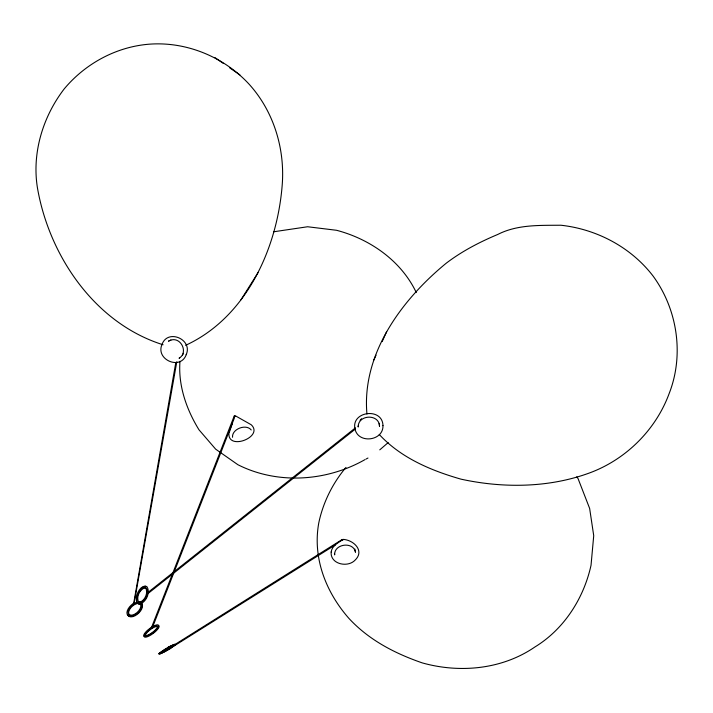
<?xml version="1.0" encoding="UTF-8"?>
<svg xmlns="http://www.w3.org/2000/svg" width="713" height="713" viewBox="0 0 713 713"><rect width="100%" height="100%" fill="white"/><g stroke="black" fill="none" stroke-linecap="round" stroke-linejoin="round"><path stroke-width="1.07" d="M179.979 361.259C178.063 385.475 186.432 409.396 198.98 429.787L215.656 449.154L237.901 464.724C277.642 484.813 326.706 481.453 365.038 459.582M175.781 362.676L133.545 604.152M234.969 416.223L234.185 416.089L151.584 627.297L151.717 627.975L152.404 627.814M138.117 602.146L139.837 602.815C145.425 601.505 149.445 593.011 146.272 588.065L143.402 587.557M134.044 603.786L176.797 361.776M170.033 647.867L169.391 647.957L169.765 648.678L335.244 544.946M342.882 540.08L342.249 539.456L175.202 644.338M186.191 354.691C193.054 339.415 167.671 328.435 162.011 344.432C155.229 359.619 180.639 370.715 186.218 354.619M379.254 434.475C400.822 457.853 430.982 470.562 461.017 479.163C502.344 488.173 547.174 487.933 587.307 473.744C624.641 460.75 655.479 430.697 669.124 393.621C684.32 354.931 677.51 309.406 653.037 275.993C630.943 247.179 596.692 229.149 560.855 225.228C539.554 225.433 517.317 224.443 497.772 234.452C479.573 242.072 461.971 251.217 446.231 263.204C401.865 299.567 361.509 353.862 366.945 414.057M234.185 416.089L234.916 416.561M151.726 627.155C151.281 628.064 152.903 628.091 151.566 627.467M133.973 603.519L133.242 603.599L133.563 604.098M232.527 422.978L228.909 433.486C228 450.972 264.184 436.704 251.19 424.734L235.058 415.626M169.284 648.17L169.917 647.823L170.122 648.5M169.409 648.046L170.05 648.661L175.567 644.597L166.771 649.097L159.151 654.454L167.849 649.891L174.275 645.372L166.869 649.169L160.443 653.678L162.814 652.716M151.602 627.476L152.261 627.164M152.787 626.629L234.568 417.524M147.324 593.688L147.743 592.958M138.732 592.521C137.235 595.881 135.372 600.649 138.179 603.795M382.168 341.598L386.624 331.688M373.862 359.967L376.027 355.181M174.961 644.089L168.437 647.048L158.678 653.661L160.069 653.215M185.603 345.324C245.629 317.722 276.671 249.835 282.063 186.735C285.432 149.694 273.952 111.273 248.614 83.671C223.258 56.55 185.737 41.202 148.554 44.242C115.791 47.013 85.168 63.769 64.179 88.938C42.833 116.772 31.773 153.081 37.459 187.974C49.286 256.234 95.043 323.417 163.09 344.771M182.51 355.127L183.446 353.309M138.572 592.628L142.957 587.289L145.817 586.309M240.967 299.79L258.017 272.696M147.502 593.59L148.108 593.287M147.707 593.608L147.939 592.833M360.092 420.305L361.562 418.736M345.965 467.416C333.149 482.612 323.889 500.891 319.344 520.312L318.764 522.986C312.419 557.967 325.939 592.218 348.871 618.34C368.844 639.971 394.752 653.393 422.221 662.885C459.938 673.464 502.264 669.418 534.946 646.949C564.081 629.178 583.778 598.332 591.032 565.249L593.724 535.686L589.642 508.44L578.056 478.592L576.781 476.819M379.762 449.858L388.175 442.595M170.059 648.652L163.767 652.359M342.249 539.456L342.258 540.133M148.322 592.173L355.413 427.871M148.046 593.519L355.19 429.173M147.27 592.833L147.145 593.546M166.387 648.375C142.778 663.946 190.104 636.041 168.197 647.315M169.569 647.876L165.327 650.425M169.07 340.894L168.482 341.206L170.888 340.012M179.64 357.953L179.052 358.265C188.793 352.587 180.763 336.197 170.3 340.324M366.019 459.065L367.979 458.031M273.658 231.778L307.615 226.752L336.581 230.29C370.038 239.078 401.223 260.815 416.276 292.544M145.309 587.717C139.721 589.018 135.693 597.521 138.866 602.458M139.08 602.494C144.668 601.193 148.696 592.69 145.523 587.753M138.572 603.893L139.935 603.706M133.91 603.679L133.376 604.294M214.916 57.601L223.481 63.502M229.613 67.78L239.88 74.865M251.217 429.957C246.11 423.54 231.698 429.021 232.536 437.292M354.851 549.046L355.493 552.254C353.47 541.212 333.978 543.734 334.655 554.874L334.459 553.386M379.209 423.353L379.521 426.303C379.254 413.54 357.864 414.458 358.193 427.034L358.149 426.098M158.42 625.542A9.153 2.576 -36.8 0 1 153.037 633.536A9.153 2.576 -36.8 0 1 144.186 636.032M147.297 631.673A9.153 2.576 -36.8 0 1 150.283 629.169M145.443 635.934A7.718 2.175 -36.8 0 1 151.316 628.928A7.718 2.175 -36.8 0 1 157.965 627.404M157.626 628.305A7.718 2.175 -36.8 0 1 152.823 633.197M138.982 601.825A9.153 5.107 -42.9 0 1 138.652 612.128A9.153 5.107 -42.9 0 1 127.137 614.214A9.153 5.107 -42.9 0 1 135.345 602.485M140.327 604.045A7.718 4.305 -42.9 0 1 134.873 614.08A7.718 4.305 -42.9 0 1 128.376 610.667A7.718 4.305 -42.9 0 1 138.277 602.957M141.914 603.653A9.153 5.107 -42.9 0 1 137.065 614.508A9.153 5.107 -42.9 0 1 127.511 614.285M139.481 602.369A9.153 5.107 -42.9 0 1 140.898 602.779M138.946 611.692A7.718 4.305 -42.9 0 1 137.52 613.118M131.192 615.711A7.718 4.305 -42.9 0 1 129.409 609.882A7.718 4.305 -42.9 0 1 137.324 603.572M138.777 603.501A7.718 4.305 -42.9 0 1 140.826 604.579M331.162 552.005C330.092 564.179 347.677 567.967 355.038 560.186C364.994 550.864 353.675 540.026 343.176 539.376C338.532 542.682 331.991 545.597 331.162 552.005M382.97 425.599C383.505 440.964 358.434 444.119 355.047 429.235C350.662 411.187 382.551 407.025 382.97 425.599M136.29 596.834L136.584 602.476L139.329 604.214C145.96 602.672 150.728 592.592 146.967 586.728L145.06 585.997C139.998 586.737 137.52 592.423 136.29 596.834M148.661 635.274A9.153 2.576 -36.8 0 0 158.518 625.239A9.153 2.576 -36.8 0 0 146.272 631.495A9.153 2.576 -36.8 0 0 148.661 635.274M149.044 634.552A7.718 2.175 -36.8 0 0 157.359 626.085A7.718 2.175 -36.8 0 0 147.038 631.361A7.718 2.175 -36.8 0 0 149.044 634.552"/></g></svg>
